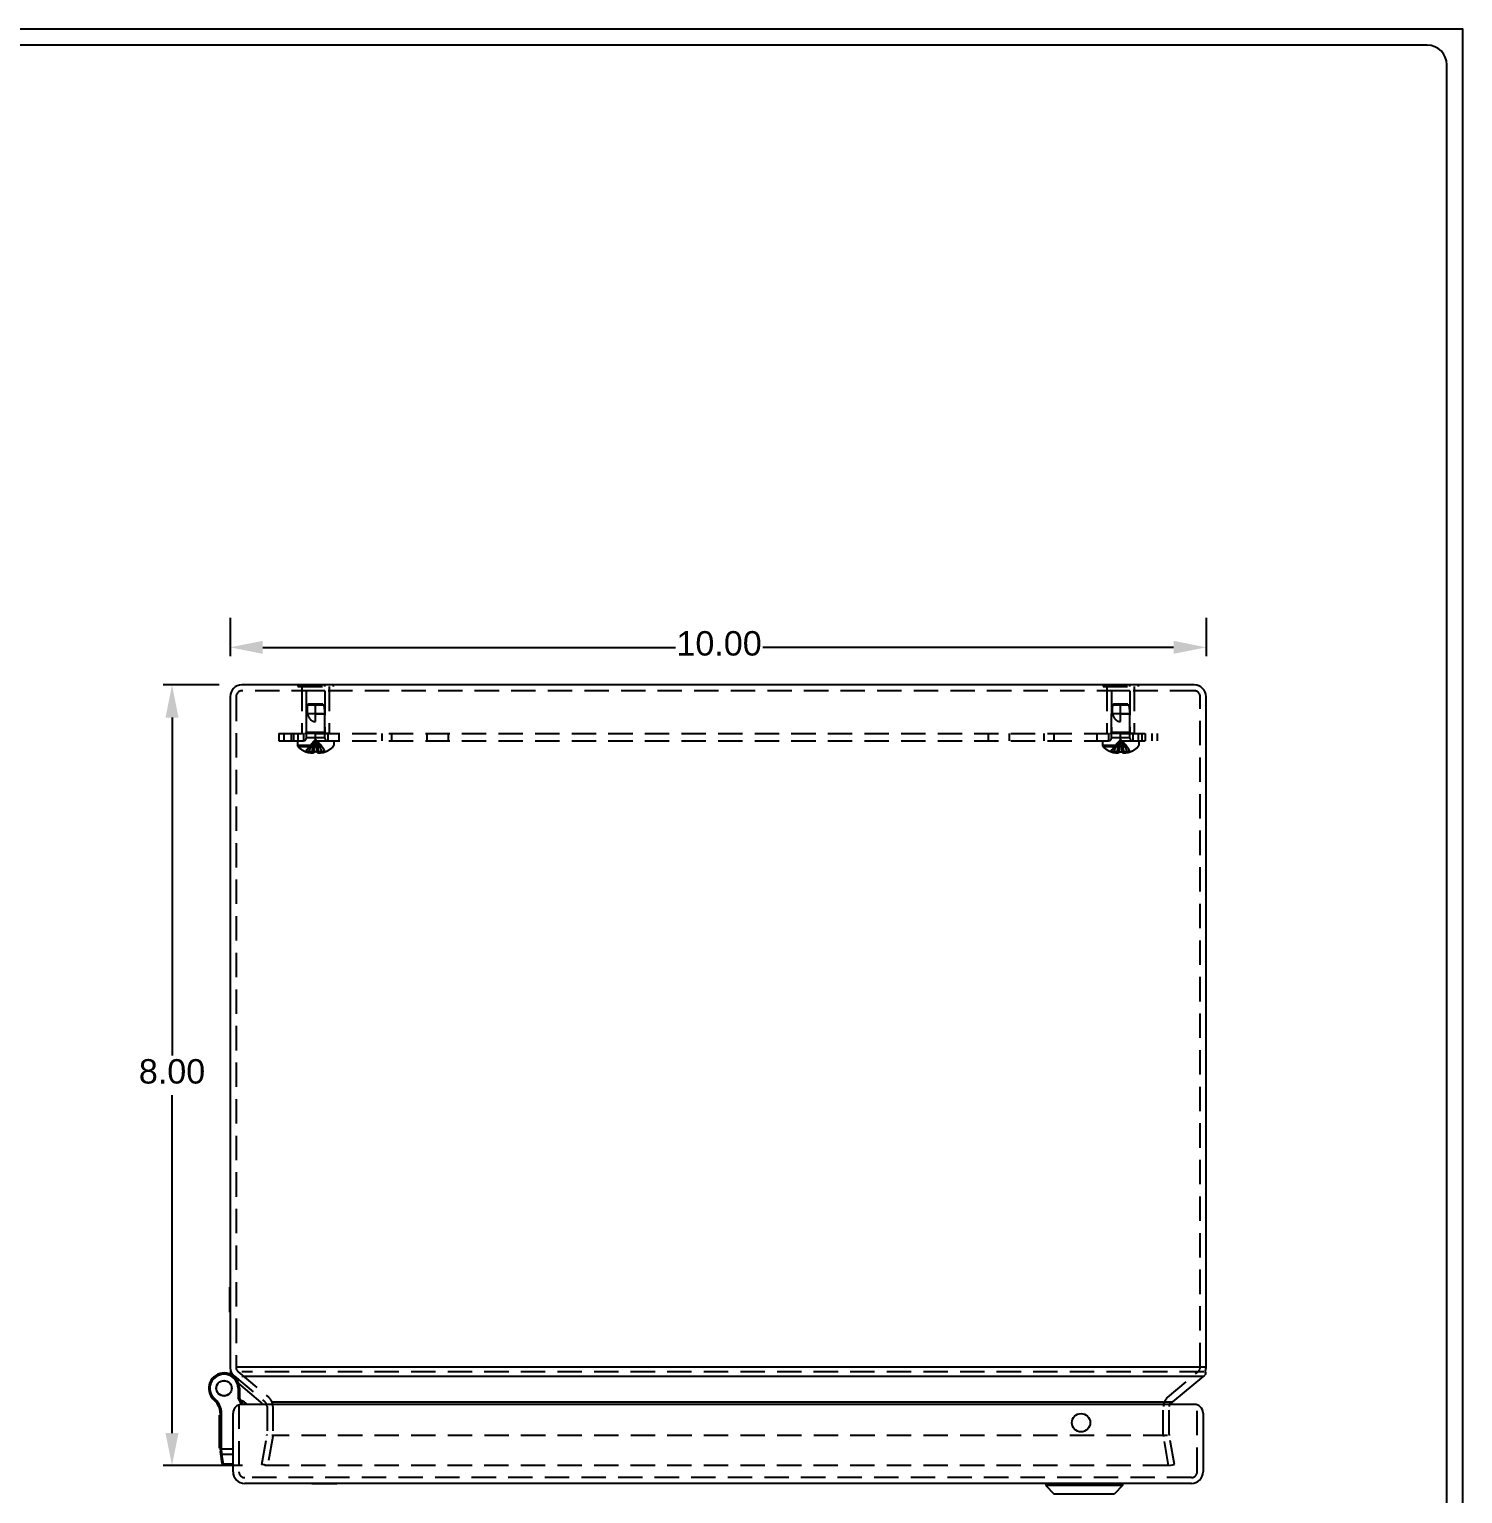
# Model space of a CAD drawing. Header units: inches. Extents: x 0 to 56, y -0.1 to 35.9.
# Drawn here: x 41.31 to 56, y 20.89 to 35.9 of the extents above; entities that cross this region are included whole.
import ezdxf
from ezdxf.enums import TextEntityAlignment as Align

# ---------------------------------------------------------------- set-up
doc = ezdxf.new("R2010")
doc.units = ezdxf.units.IN
doc.header["$MEASUREMENT"] = 0
doc.linetypes.add('HIDDEN', pattern=[0.375, 0.25, -0.125])
for name, color, linetype in [('DEFAULT_2', 8, 'HIDDEN'), ('DIMENSIONS', 7, 'Continuous'), ('DOOR_ASSEMBLY', 7, 'Continuous'), ('SUBPANEL', 7, 'Continuous')]:
    doc.layers.add(name, color=color, linetype=linetype)
doc.styles.add('Fields', font='simplex.shx', dxfattribs={"height": 0.185})
doc.styles.get("Standard").update_dxf_attribs({"font": 'arial.ttf'})
doc.dimstyles.new('DIMSTYLE_1', dxfattribs={"dimtxt": 0.25, "dimasz": 0.333333, "dimexe": 0.09, "dimexo": 0.07, "dimgap": 0.0375, "dimtad": 0, "dimtih": 1, "dimtoh": 1, "dimzin": 4, "dimdsep": 46, "dimtxsty": 'Standard', "dimblk": '_FILLED', "dimblk1": '_FILLED', "dimblk2": '_FILLED', "dimcen": 0.09, "dimadec": 3, "dimazin": 1, "dimtfac": 1, "dimtdec": 3, "dimtofl": 0, "dimtmove": 0, "dimatfit": 3, "dimldrblk": '_FILLED', "dimfxl": 1, "dimtolj": 1, "dimtzin": 4, "dimarcsym": 0})

# ---------------------------------------------------------------- blocks, each defined once
blk = doc.blocks.new('RG_Master_Ver_4_2_2')
at = {"color": 3}
for p, q in [((34.0276, 21.856), (0.25, 21.856)), ((34.15, 0.1939), (34.15, 21.7336))]:
    blk.add_line(p, q, dxfattribs=at)
blk.add_lwpolyline([(0, -0.044), (34.25, -0.044), (34.25, 21.956), (0, 21.956)], close=True, dxfattribs=at)
blk.add_arc((34.0276, 21.7336), 0.1224, 0, 90, dxfattribs=at)
at = {"style": 'Fields'}
for tag, p in [('DESCRIPTION_3', (13.1158, 1.307)), ('DRN_3', (15.4724, 1.307)), ('CHK_3', (16.5293, 1.307)), ('APP_3', (17.5522, 1.307)), ('DATE_3', (18.8294, 1.307)), ('CUSTOMER', (28.9966, 1.2135)), ('DRAWING_DESC', (32.2295, 1.2455)), ('DESCRIPTION_2', (13.1158, 0.9513)), ('DRN_2', (15.4724, 0.9513)), ('CHK_2', (16.5293, 0.9513)), ('APP_2', (17.5522, 0.9513)), ('DATE_2', (18.8294, 0.9513)), ('SIZE', (30.7145, 0.8944)), ('DRAWING_#', (32.125, 0.8944)), ('REV', (33.5429, 0.8944)), ('DESCRIPTION_1', (13.1158, 0.5956)), ('DRN_1', (15.4724, 0.5956)), ('CHK_1', (16.5293, 0.5956)), ('APP_1', (17.5522, 0.5956)), ('DATE_1', (18.8294, 0.5956)), ('PROJECT_#', (28.9813, 0.5809)), ('DRN_BY', (30.875, 0.5245)), ('CHK_BY', (31.7615, 0.5245)), ('APP_BY', (32.75, 0.5245)), ('SCALE', (33.6518, 0.5245)), ('PROJECT_NAME', (29.021, 0.1759)), ('SHEETNUM', (32.7527, 0.1759)), ('TTL_SHTS', (33.5471, 0.1759))]:
    blk.add_attdef(tag, text='', height=0.125, dxfattribs=at).set_placement(p, align=Align.CENTER)
at = {"style": 'Fields', "flags": 9}
blk.add_attdef('WD_TB', (9.9529, 0.1939), '', height=0.0638, dxfattribs=at)
blk = doc.blocks.new('_FILLED')
at = {"color": 0, "linetype": 'ByBlock'}
blk.add_solid([(0, 0), (-1, 0.2), (-1, -0.2)], dxfattribs=at)
blk = doc.blocks.new('*D10')
at = {"layer": 'Defpoints', "color": 0, "linetype": 'Continuous', "transparency": 16777216}
for p in [(43.326, 29.178), (42.774, 21.178), (43.566, 21.178)]:
    blk.add_point(p, dxfattribs=at)
at = {"layer": 'DIMENSIONS', "color": 0, "linetype": 'Continuous', "lineweight": -2, "transparency": 16777216}
for p, q in [((43.256, 29.178), (42.684, 29.178)), ((42.774, 28.845), (42.774, 25.381)), ((42.774, 21.511), (42.774, 24.973)), ((43.496, 21.178), (42.684, 21.178))]:
    blk.add_line(p, q, dxfattribs=at)
at = {"layer": 'DIMENSIONS', "color": 0, "linetype": 'Continuous', "lineweight": -2, "transparency": 16777216, "xscale": 0.3333333333, "yscale": 0.3333333333, "zscale": 0.3333333333}
for p, rotation in [((42.774, 29.178), 90), ((42.774, 21.178), 270)]:
    blk.add_blockref('_FILLED', p, dxfattribs=dict(at, rotation=rotation))
at = {"layer": 'DIMENSIONS', "color": 0, "linetype": 'Continuous', "transparency": 16777216, "insert": (42.774, 25.343), "char_height": 0.25, "width": 0.67937, "attachment_point": 2, "line_spacing_factor": 0.9}
blk.add_mtext('\\A1;8.00', dxfattribs=at)
blk = doc.blocks.new('*D11')
at = {"layer": 'Defpoints', "color": 0, "linetype": 'Continuous', "transparency": 16777216}
for p in [(43.37, 29.935), (53.37, 29.935), (53.37, 29.564)]:
    blk.add_point(p, dxfattribs=at)
at = {"layer": 'DIMENSIONS', "color": 0, "linetype": 'Continuous', "lineweight": -2, "transparency": 16777216}
for p, q in [((43.37, 29.865), (43.37, 29.474)), ((53.37, 29.865), (53.37, 29.474)), ((43.703, 29.564), (47.933, 29.564)), ((53.036, 29.564), (48.828, 29.564))]:
    blk.add_line(p, q, dxfattribs=at)
at = {"layer": 'DIMENSIONS', "color": 0, "linetype": 'Continuous', "lineweight": -2, "transparency": 16777216, "xscale": 0.3333333333, "yscale": 0.3333333333, "zscale": 0.3333333333, "rotation": 180}
blk.add_blockref('_FILLED', (43.37, 29.564), dxfattribs=at)
at = {"layer": 'DIMENSIONS', "color": 0, "linetype": 'Continuous', "lineweight": -2, "transparency": 16777216, "xscale": 0.3333333333, "yscale": 0.3333333333, "zscale": 0.3333333333}
blk.add_blockref('_FILLED', (53.37, 29.564), dxfattribs=at)
at = {"layer": 'DIMENSIONS', "color": 0, "linetype": 'Continuous', "transparency": 16777216, "insert": (48.38, 29.73), "char_height": 0.25, "width": 0.87361, "attachment_point": 2, "line_spacing_factor": 0.9}
blk.add_mtext('\\A1;10.00', dxfattribs=at)

msp = doc.modelspace()

# ---------------------------------------------------------------- linework, layer by layer
at = {"color": 3, "linetype": 'Continuous'}
for p, q in [((53.24979, 29.17834), (43.48979, 29.17834)), ((43.36979, 29.05834), (43.36979, 22.1853)), ((53.36979, 22.1853), (53.36979, 29.05834)), ((53.34879, 22.1853), (43.43902, 22.1853)), ((43.49069, 22.09338), (53.34882, 22.09338)), ((53.03097, 21.83043), (53.34882, 22.09338)), ((43.79928, 21.83043), (53.03097, 21.83043))]:
    msp.add_line(p, q, dxfattribs=at)
at = {"color": 7, "linetype": 'Continuous'}
for p, q in [((44.06466, 29.18234), (44.06466, 29.17834)), ((44.06466, 29.18234), (44.42493, 29.18234)), ((44.15473, 29.18234), (44.15473, 29.17834)), ((44.33486, 29.18234), (44.33486, 29.17834)), ((44.42493, 29.18234), (44.42493, 29.17834)), ((52.31466, 29.18234), (52.31466, 29.17834)), ((52.31466, 29.18234), (52.67493, 29.18234)), ((52.40473, 29.18234), (52.40473, 29.17834)), ((52.58486, 29.18234), (52.58486, 29.17834)), ((52.67493, 29.18234), (52.67493, 29.17834)), ((43.36579, 22.75134), (43.36579, 23.00734)), ((43.36579, 23.00734), (43.36979, 23.00734)), ((43.36579, 22.75134), (43.36979, 22.75134)), ((43.37464, 22.15095), (43.37464, 22.12402)), ((43.43902, 22.1853), (43.42979, 22.1853)), ((53.36979, 22.1853), (53.34879, 22.1853)), ((53.36495, 22.12402), (53.36495, 22.15466))]:
    msp.add_line(p, q, dxfattribs=at)
at = {"color": 3, "linetype": 'Continuous'}
for points in [[(43.37464, 22.12402), (43.37472, 22.12176), (43.37502, 22.11912), (43.37553, 22.11658), (43.37625, 22.11418), (43.37714, 22.11196), (43.37806, 22.11016)], [(53.34882, 22.09338), (53.35073, 22.09566), (53.35263, 22.09801), (53.35454, 22.10044), (53.35644, 22.10294), (53.35835, 22.10552), (53.36026, 22.10815)], [(53.35987, 22.14212), (53.36107, 22.14002), (53.36213, 22.13773), (53.36307, 22.13524), (53.36385, 22.13262), (53.36442, 22.12991), (53.3648, 22.12717), (53.36494, 22.12445), (53.36495, 22.12402)], [(53.36495, 22.12402), (53.36487, 22.12176), (53.36456, 22.11912), (53.36405, 22.11658), (53.36333, 22.11418), (53.36244, 22.11196), (53.36142, 22.10996), (53.36026, 22.10815)], [(53.02069, 21.82385), (53.0147, 21.81965), (53.00871, 21.81516), (53.00272, 21.81043), (52.99672, 21.80549), (52.99475, 21.80381)], [(53.03097, 21.83043), (53.02925, 21.82941), (53.02754, 21.82836), (53.02583, 21.82728), (53.02412, 21.82616), (53.0224, 21.82502), (53.02069, 21.82385)]]:
    msp.add_lwpolyline(points, dxfattribs=at)
for centre, radius, start, end in [((43.48979, 29.05834), 0.12, 90, 180), ((53.24979, 29.05834), 0.12, 0, 90), ((43.48979, 22.1853), 0.12, 180, 201.090821), ((53.24979, 22.1853), 0.12, 343.698944, 0), ((53.05213, 21.78447), 0.06, 160.446296, 161.191725)]:
    msp.add_arc(centre, radius, start, end, dxfattribs=at)
at = {"layer": 'DEFAULT_2', "color": 8, "linetype": 'HIDDEN'}
for p, q in [((44.06466, 29.17834), (44.06466, 29.16134)), ((44.06466, 29.16134), (44.42493, 29.16134)), ((44.10479, 29.16134), (44.10479, 28.68234)), ((44.14979, 29.11984), (44.14979, 28.69234)), ((44.33979, 29.11984), (44.14979, 29.11984)), ((44.15473, 29.17834), (44.15473, 29.16134)), ((44.33486, 29.17834), (44.33486, 29.16134)), ((44.33979, 29.11984), (44.33979, 28.69234)), ((44.38479, 29.16134), (44.38479, 28.68234)), ((44.42493, 29.17834), (44.42493, 29.16134)), ((52.31466, 29.17834), (52.31466, 29.16134)), ((52.31466, 29.16134), (52.67493, 29.16134)), ((52.35479, 29.16134), (52.35479, 28.68234)), ((52.39979, 29.11984), (52.39979, 28.69234)), ((52.58979, 29.11984), (52.39979, 29.11984)), ((52.40473, 29.17834), (52.40473, 29.16134)), ((52.58486, 29.17834), (52.58486, 29.16134)), ((52.58979, 29.11984), (52.58979, 28.69234)), ((52.63479, 29.16134), (52.63479, 28.68234)), ((52.67493, 29.17834), (52.67493, 29.16134)), ((43.42979, 29.05834), (43.42979, 22.22518)), ((53.24979, 29.11834), (43.48979, 29.11834)), ((53.30979, 22.1853), (53.30979, 29.05834)), ((44.38479, 28.68234), (44.10479, 28.68234)), ((44.14979, 28.69234), (44.13979, 28.68234)), ((44.33979, 28.69234), (44.14979, 28.69234)), ((44.33979, 28.69234), (44.34979, 28.68234)), ((52.63479, 28.68234), (52.35479, 28.68234)), ((52.39979, 28.69234), (52.38979, 28.68234)), ((52.58979, 28.69234), (52.39979, 28.69234)), ((52.58979, 28.69234), (52.59979, 28.68234)), ((43.42979, 22.22518), (43.42979, 22.1853)), ((43.41266, 22.09338), (43.72602, 21.83043)), ((43.45122, 22.13934), (43.76459, 21.8764)), ((53.34882, 22.13934), (43.4907, 22.13934)), ((52.975, 21.8764), (53.28836, 22.13934)), ((43.74745, 21.78447), (43.74745, 21.4957)), ((43.80745, 21.78447), (43.80745, 21.4957)), ((52.93213, 21.4957), (52.93213, 21.78447)), ((52.99213, 21.4957), (52.99213, 21.78447)), ((43.6942, 21.18844), (43.74654, 21.48528)), ((43.80563, 21.47486), (43.75329, 21.17803)), ((52.97441, 21.48528), (43.80916, 21.48528)), ((52.9863, 21.17803), (52.93396, 21.47486)), ((53.04538, 21.18844), (52.99304, 21.48528)), ((43.75329, 21.17803), (43.6942, 21.18844)), ((52.97325, 21.17803), (43.72905, 21.17803)), ((52.98324, 21.18742), (52.98313, 21.18635)), ((52.98325, 21.18787), (52.98324, 21.18742)), ((52.9863, 21.17803), (53.04538, 21.18844))]:
    msp.add_line(p, q, dxfattribs=at)
for points in [[(43.71905, 21.18787), (43.71907, 21.18849), (43.71919, 21.18956)], [(43.72018, 21.18331), (43.71973, 21.18429), (43.71939, 21.18531), (43.71917, 21.18636), (43.71906, 21.18742), (43.71905, 21.18787)], [(43.72905, 21.17803), (43.72795, 21.17808), (43.72688, 21.17826), (43.72584, 21.17855), (43.72482, 21.17895), (43.72386, 21.17945), (43.72297, 21.18006), (43.72214, 21.18075), (43.72139, 21.18153), (43.72074, 21.18239), (43.72018, 21.18331)], [(52.98313, 21.18635), (52.98291, 21.18531), (52.98256, 21.18429), (52.98211, 21.18331), (52.98156, 21.18239), (52.9809, 21.18153), (52.98016, 21.18075), (52.97933, 21.18005), (52.97843, 21.17945), (52.97747, 21.17895), (52.97646, 21.17855), (52.97541, 21.17826), (52.97435, 21.17808), (52.97325, 21.17803)], [(52.9831, 21.18956), (52.98323, 21.18849), (52.98325, 21.18787)]]:
    msp.add_lwpolyline(points, dxfattribs=at)
for centre, radius, start, end in [((43.48979, 29.05834), 0.06, 90, 180), ((53.24979, 29.05834), 0.06, 0, 90), ((43.48979, 22.1853), 0.12, 201.090821, 230), ((43.48979, 22.1853), 0.06, 180, 230), ((53.24979, 22.1853), 0.06, 310, 0), ((43.68745, 21.78447), 0.06, 0, 50), ((43.68745, 21.78447), 0.12, 0, 50), ((53.05213, 21.78447), 0.12, 130, 180), ((53.05213, 21.78447), 0.06, 164.766704, 180), ((43.68745, 21.4957), 0.06, 350, 0), ((43.68745, 21.4957), 0.12, 350, 0), ((53.05213, 21.4957), 0.12, 180, 190), ((53.05213, 21.4957), 0.06, 180, 190)]:
    msp.add_arc(centre, radius, start, end, dxfattribs=at)
at = {"layer": 'DOOR_ASSEMBLY', "color": 7, "linetype": 'Continuous'}
for p, q in [((43.36473, 22.11583), (43.36434, 22.11598)), ((43.45142, 21.96932), (43.45142, 21.87115)), ((43.46442, 21.96932), (43.45142, 21.96932)), ((43.68289, 21.82746), (43.45704, 22.01697)), ((43.46442, 21.96932), (43.46442, 21.87433)), ((43.17089, 21.88994), (43.18212, 21.89649)), ((43.17091, 21.8899), (43.17089, 21.88994)), ((43.17091, 21.8899), (43.18214, 21.89645)), ((43.18214, 21.89645), (43.18212, 21.89649)), ((43.2008, 21.85394), (43.2093, 21.86378)), ((43.46442, 21.87433), (43.45142, 21.87115)), ((43.48651, 21.80374), (43.45142, 21.87115)), ((43.50113, 21.80381), (43.46442, 21.87433)), ((43.25925, 21.35465), (43.25925, 21.69505)), ((43.26925, 21.69505), (43.25925, 21.69505)), ((43.26925, 21.68665), (43.25925, 21.68665)), ((43.26925, 21.63475), (43.25925, 21.63475)), ((43.26925, 21.62635), (43.25925, 21.62635)), ((43.26776, 21.73326), (43.28061, 21.73526)), ((43.26925, 21.33751), (43.26925, 21.71405)), ((43.26925, 21.71405), (43.28225, 21.71405)), ((43.28225, 21.33438), (43.28225, 21.71405)), ((43.26925, 21.55635), (43.25925, 21.55635)), ((43.26925, 21.35485), (43.25925, 21.35485)), ((43.26925, 21.35465), (43.25925, 21.35465)), ((43.26925, 21.34944), (43.39925, 21.34944)), ((43.28768, 21.19701), (43.27045, 21.3202)), ((43.27881, 21.33449), (43.27923, 21.33447)), ((43.27923, 21.33447), (43.27966, 21.33444)), ((43.27966, 21.33444), (43.28008, 21.33443)), ((43.28008, 21.33443), (43.28051, 21.33441)), ((43.28051, 21.33441), (43.28095, 21.3344)), ((43.28095, 21.3344), (43.28138, 21.33439)), ((43.28138, 21.33439), (43.28181, 21.33438)), ((43.28181, 21.33438), (43.28225, 21.33438)), ((43.28225, 21.3331), (43.28225, 21.33438)), ((43.28226, 21.33182), (43.28225, 21.3331)), ((43.28229, 21.33054), (43.28226, 21.33182)), ((43.28232, 21.32928), (43.28229, 21.33054)), ((43.28236, 21.32802), (43.28232, 21.32928)), ((43.28241, 21.32676), (43.28236, 21.32802)), ((43.28247, 21.32552), (43.28241, 21.32676)), ((43.28253, 21.32429), (43.28247, 21.32552)), ((43.28261, 21.32306), (43.28253, 21.32429)), ((43.28269, 21.32184), (43.28261, 21.32306)), ((43.28278, 21.32064), (43.28269, 21.32184)), ((43.28287, 21.31945), (43.28278, 21.32064)), ((43.28298, 21.31826), (43.28287, 21.31945)), ((43.28309, 21.31709), (43.28298, 21.31826)), ((43.2832, 21.31594), (43.28309, 21.31709)), ((43.28333, 21.31479), (43.2832, 21.31594)), ((43.28568, 21.29354), (43.28333, 21.31479)), ((43.29982, 21.19241), (43.28568, 21.29354)), ((43.28568, 21.29354), (43.39925, 21.29354)), ((43.28768, 21.19703), (43.28768, 21.19701)), ((43.28768, 21.19703), (43.28768, 21.19701)), ((43.30055, 21.18582), (43.29982, 21.19241)), ((43.39925, 21.19241), (43.29982, 21.19241)), ((43.39925, 21.18582), (43.30055, 21.18582)), ((44.20625, 20.98981), (44.20625, 20.99381)), ((44.46225, 20.98981), (44.20625, 20.98981)), ((44.46225, 20.98981), (44.46225, 20.99381)), ((51.7272, 20.99076), (52.5153, 20.99076)), ((51.7272, 20.99076), (51.7272, 20.97201)), ((52.5153, 20.97201), (51.7272, 20.97201)), ((51.7272, 20.97201), (51.81032, 20.88889)), ((51.81032, 20.88889), (52.43218, 20.88889)), ((52.5153, 20.97201), (52.43218, 20.88889)), ((52.5153, 20.99076), (52.5153, 20.97201))]:
    msp.add_line(p, q, dxfattribs=at)
at = {"layer": 'DOOR_ASSEMBLY', "color": 8, "linetype": 'HIDDEN'}
for p, q in [((43.45925, 21.80381), (43.45925, 21.11381)), ((53.27925, 21.11381), (53.27925, 21.80381)), ((53.21925, 21.05381), (43.51925, 21.05381))]:
    msp.add_line(p, q, dxfattribs=at)
at = {"layer": 'DOOR_ASSEMBLY', "color": 3, "linetype": 'Continuous'}
for p, q in [((53.24925, 21.80381), (43.48925, 21.80381)), ((43.39925, 21.11381), (43.39925, 21.71381)), ((53.33925, 21.71381), (53.33925, 21.11381)), ((53.21925, 20.99381), (43.51925, 20.99381))]:
    msp.add_line(p, q, dxfattribs=at)
at = {"layer": 'DOOR_ASSEMBLY', "color": 7, "linetype": 'Continuous'}
for points in [[(43.26925, 21.33751), (43.26925, 21.33746), (43.26925, 21.33741), (43.26926, 21.33736), (43.26928, 21.3373), (43.26929, 21.33725), (43.26931, 21.3372), (43.26934, 21.33715), (43.26936, 21.3371), (43.26939, 21.33704), (43.26943, 21.33699), (43.26947, 21.33694), (43.26951, 21.33689), (43.26955, 21.33684), (43.2696, 21.33679), (43.26965, 21.33674), (43.26971, 21.33669), (43.26977, 21.33664), (43.26983, 21.33659), (43.2699, 21.33654), (43.26997, 21.33649), (43.27004, 21.33644), (43.27012, 21.33639), (43.27019, 21.33634), (43.27028, 21.33629), (43.27036, 21.33624), (43.27045, 21.3362), (43.27055, 21.33615), (43.27064, 21.3361), (43.27074, 21.33605), (43.27085, 21.33601), (43.27095, 21.33596), (43.27106, 21.33592), (43.27117, 21.33587), (43.27129, 21.33583), (43.27141, 21.33578), (43.27153, 21.33574), (43.27165, 21.3357), (43.27178, 21.33566), (43.27191, 21.33561), (43.27204, 21.33557), (43.27218, 21.33553), (43.27232, 21.33549), (43.27246, 21.33545), (43.2726, 21.33541), (43.27275, 21.33537), (43.2729, 21.33534), (43.27305, 21.3353), (43.27321, 21.33526), (43.27337, 21.33523), (43.27353, 21.33519), (43.27369, 21.33516), (43.27385, 21.33512), (43.27402, 21.33509), (43.27419, 21.33506), (43.27436, 21.33502), (43.27454, 21.33499), (43.27471, 21.33496), (43.27489, 21.33493), (43.27507, 21.3349), (43.27525, 21.33487), (43.27544, 21.33485), (43.27562, 21.33482), (43.27581, 21.33479), (43.276, 21.33477), (43.27619, 21.33474), (43.27638, 21.33472), (43.27658, 21.33469), (43.27677, 21.33467), (43.27697, 21.33465), (43.27717, 21.33463), (43.27737, 21.33461), (43.27757, 21.33459), (43.27778, 21.33457), (43.27798, 21.33455), (43.27819, 21.33454), (43.27839, 21.33452), (43.27881, 21.33449)], [(43.27045, 21.3202), (43.27047, 21.32008), (43.27049, 21.31997), (43.27052, 21.31985), (43.27055, 21.31973), (43.27058, 21.31962), (43.27061, 21.3195), (43.27065, 21.31939), (43.2707, 21.31928), (43.27074, 21.31916), (43.27079, 21.31905), (43.27085, 21.31894), (43.2709, 21.31883), (43.27096, 21.31872), (43.27103, 21.31862), (43.27109, 21.31851), (43.27116, 21.3184), (43.27124, 21.3183), (43.27131, 21.31819), (43.27139, 21.31809), (43.27148, 21.31799), (43.27156, 21.31789), (43.27165, 21.31779), (43.27175, 21.31769), (43.27184, 21.31759), (43.27194, 21.31749), (43.27205, 21.3174), (43.27215, 21.31731), (43.27226, 21.31721), (43.27237, 21.31712), (43.27249, 21.31703), (43.27261, 21.31694), (43.27273, 21.31686), (43.27285, 21.31677), (43.27298, 21.31669), (43.27311, 21.3166), (43.27324, 21.31652), (43.27338, 21.31644), (43.27351, 21.31637), (43.27365, 21.31629), (43.2738, 21.31621), (43.27394, 21.31614), (43.27409, 21.31607), (43.27424, 21.316), (43.2744, 21.31593), (43.27455, 21.31586), (43.27471, 21.3158), (43.27487, 21.31573), (43.27504, 21.31567), (43.2752, 21.31561), (43.27537, 21.31555), (43.27554, 21.3155), (43.27571, 21.31544), (43.27588, 21.31539), (43.27606, 21.31534), (43.27624, 21.31529), (43.27642, 21.31524), (43.2766, 21.3152), (43.27679, 21.31515), (43.27697, 21.31511), (43.27716, 21.31507), (43.27735, 21.31503), (43.27754, 21.315), (43.27773, 21.31496), (43.27792, 21.31493), (43.27812, 21.3149), (43.27832, 21.31487), (43.27852, 21.31485), (43.27871, 21.31482), (43.27892, 21.3148), (43.27912, 21.31478), (43.27932, 21.31476), (43.27953, 21.31474), (43.27973, 21.31473), (43.27994, 21.31472), (43.28014, 21.31471), (43.28035, 21.3147), (43.28056, 21.31469), (43.28077, 21.31469), (43.28098, 21.31469), (43.28119, 21.31469), (43.2814, 21.31469), (43.28162, 21.31469), (43.28183, 21.3147), (43.28204, 21.31471), (43.28226, 21.31471), (43.28247, 21.31473), (43.28268, 21.31474), (43.2829, 21.31476), (43.28311, 21.31477), (43.28333, 21.31479)], [(43.27281, 21.30337), (43.27283, 21.30317), (43.27287, 21.30298), (43.2729, 21.30279), (43.27294, 21.3026), (43.27299, 21.30241), (43.27303, 21.30222), (43.27308, 21.30203), (43.27314, 21.30184), (43.2732, 21.30165), (43.27326, 21.30147), (43.27332, 21.30128), (43.27339, 21.3011), (43.27346, 21.30092), (43.27354, 21.30074), (43.27361, 21.30056), (43.2737, 21.30038), (43.27378, 21.3002), (43.27387, 21.30002), (43.27396, 21.29985), (43.27406, 21.29967), (43.27416, 21.2995), (43.27426, 21.29933), (43.27436, 21.29916), (43.27447, 21.299), (43.27458, 21.29883), (43.2747, 21.29867), (43.27482, 21.29851), (43.27494, 21.29835), (43.27506, 21.29819), (43.27519, 21.29804), (43.27532, 21.29788), (43.27545, 21.29773), (43.27559, 21.29758), (43.27572, 21.29743), (43.27587, 21.29729), (43.27601, 21.29715), (43.27616, 21.29701), (43.27631, 21.29687), (43.27646, 21.29673), (43.27661, 21.2966), (43.27677, 21.29647), (43.27693, 21.29634), (43.27709, 21.29621), (43.27726, 21.29609), (43.27742, 21.29597), (43.27759, 21.29585), (43.27777, 21.29573), (43.27794, 21.29562), (43.27812, 21.29551), (43.27829, 21.2954), (43.27848, 21.2953), (43.27866, 21.29519), (43.27884, 21.2951), (43.27903, 21.295), (43.27922, 21.29491), (43.27941, 21.29481), (43.2796, 21.29473), (43.27979, 21.29464), (43.27999, 21.29456), (43.28019, 21.29448), (43.28038, 21.29441), (43.28058, 21.29433), (43.28078, 21.29426), (43.28099, 21.2942), (43.28119, 21.29413), (43.2814, 21.29407), (43.2816, 21.29402), (43.28181, 21.29396), (43.28202, 21.29391), (43.28223, 21.29386), (43.28244, 21.29382), (43.28265, 21.29378), (43.28287, 21.29374), (43.28308, 21.2937), (43.28329, 21.29367), (43.28351, 21.29364), (43.28372, 21.29362), (43.28394, 21.2936), (43.28416, 21.29358), (43.28437, 21.29356), (43.28459, 21.29355), (43.28481, 21.29354), (43.28503, 21.29354), (43.28524, 21.29353), (43.28546, 21.29354), (43.28568, 21.29354)], [(43.28695, 21.20224), (43.28698, 21.20205), (43.28701, 21.20185), (43.28705, 21.20166), (43.28709, 21.20147), (43.28713, 21.20128), (43.28718, 21.20109), (43.28723, 21.2009), (43.28728, 21.20071), (43.28734, 21.20053), (43.2874, 21.20034), (43.28746, 21.20016), (43.28753, 21.19997), (43.2876, 21.19979), (43.28768, 21.19961), (43.28776, 21.19943), (43.28784, 21.19925), (43.28793, 21.19907), (43.28801, 21.1989), (43.28811, 21.19872), (43.2882, 21.19855), (43.2883, 21.19838), (43.2884, 21.19821), (43.28851, 21.19804), (43.28862, 21.19787), (43.28873, 21.19771), (43.28884, 21.19754), (43.28896, 21.19738), (43.28908, 21.19722), (43.2892, 21.19706), (43.28933, 21.19691), (43.28946, 21.19675), (43.28959, 21.1966), (43.28973, 21.19645), (43.28987, 21.19631), (43.29001, 21.19616), (43.29015, 21.19602), (43.2903, 21.19588), (43.29045, 21.19574), (43.2906, 21.1956), (43.29076, 21.19547), (43.29091, 21.19534), (43.29107, 21.19521), (43.29124, 21.19508), (43.2914, 21.19496), (43.29157, 21.19484), (43.29174, 21.19472), (43.29191, 21.19461), (43.29208, 21.19449), (43.29226, 21.19438), (43.29244, 21.19427), (43.29262, 21.19417), (43.2928, 21.19407), (43.29299, 21.19397), (43.29317, 21.19387), (43.29336, 21.19378), (43.29355, 21.19369), (43.29374, 21.1936), (43.29394, 21.19351), (43.29413, 21.19343), (43.29433, 21.19335), (43.29453, 21.19328), (43.29473, 21.19321), (43.29493, 21.19314), (43.29513, 21.19307), (43.29534, 21.19301), (43.29554, 21.19295), (43.29575, 21.19289), (43.29596, 21.19283), (43.29616, 21.19278), (43.29637, 21.19274), (43.29658, 21.19269), (43.2968, 21.19265), (43.29701, 21.19261), (43.29722, 21.19258), (43.29744, 21.19255), (43.29765, 21.19252), (43.29787, 21.19249), (43.29808, 21.19247), (43.2983, 21.19245), (43.29852, 21.19244), (43.29873, 21.19242), (43.29895, 21.19242), (43.29917, 21.19241), (43.29939, 21.19241), (43.29961, 21.19241), (43.29982, 21.19241)]]:
    msp.add_lwpolyline(points, dxfattribs=at)
for radius in [0.079, 0.078]:
    msp.add_circle((43.30692, 21.96932), radius, dxfattribs=at)
at = {"layer": 'DOOR_ASSEMBLY', "color": 3, "linetype": 'Continuous'}
msp.add_circle((52.08925, 21.61631), 0.09375, dxfattribs=at)
at = {"layer": 'DOOR_ASSEMBLY', "color": 7, "linetype": 'Continuous'}
for centre, radius, start, end in [((43.30692, 21.96932), 0.1575, 0, 210.264993), ((43.30692, 21.96932), 0.1445, 0, 210.264993), ((43.26995, 21.87371), 0.26, 50, 68.622), ((43.30692, 21.96932), 0.1575, 210.278654, 232.686887), ((43.29364, 21.96152), 0.1421, 210.264993, 229.206728), ((43.29364, 21.96152), 0.1291, 210.264993, 229.206728), ((43.07014, 21.70253), 0.2, 8.840093, 49.206728), ((43.07014, 21.70253), 0.213, 8.840093, 49.206728), ((43.40734, 21.6471), 0.21, 48.271236, 69.701888), ((43.62182, 21.75469), 0.095, 31.140798, 50), ((43.14425, 21.71405), 0.125, 0, 8.840093), ((43.14425, 21.71405), 0.138, 0, 8.840093), ((43.39425, 21.33751), 0.125, 179.999998, 187.961752), ((43.30055, 21.19882), 0.013, 187.975727, 270), ((51.73025, 20.99076), 0.00305, 89.999911, 180), ((52.51224, 20.99076), 0.00305, 0, 90.000089)]:
    msp.add_arc(centre, radius, start, end, dxfattribs=at)
at = {"layer": 'DOOR_ASSEMBLY', "color": 3, "linetype": 'Continuous'}
for centre, radius, start, end in [((43.48925, 21.71381), 0.09, 90, 180), ((53.24925, 21.71381), 0.09, 0, 90), ((43.51925, 21.11381), 0.12, 180, 270), ((53.21925, 21.11381), 0.12, 270, 0)]:
    msp.add_arc(centre, radius, start, end, dxfattribs=at)
at = {"layer": 'DOOR_ASSEMBLY', "color": 8, "linetype": 'HIDDEN'}
for centre, start, end in [((43.51925, 21.11381), 180, 270), ((53.21925, 21.11381), 270, 0)]:
    msp.add_arc(centre, 0.06, start, end, dxfattribs=at)
at = {"layer": 'SUBPANEL', "color": 8, "linetype": 'HIDDEN'}
for p, q in [((44.1598, 28.97239), (44.15079, 28.88234)), ((44.17079, 28.98234), (44.1598, 28.97239)), ((44.32979, 28.97239), (44.1598, 28.97239)), ((44.15986, 28.97239), (44.16552, 28.97756)), ((44.16552, 28.97756), (44.17079, 28.98234)), ((44.31879, 28.98234), (44.17079, 28.98234)), ((44.24479, 28.80234), (44.24479, 28.98234)), ((44.31879, 28.98234), (44.32979, 28.97239)), ((44.32979, 28.97239), (44.33879, 28.88234)), ((52.4098, 28.97239), (52.40079, 28.88234)), ((52.42079, 28.98234), (52.4098, 28.97239)), ((52.57979, 28.97239), (52.4098, 28.97239)), ((52.40986, 28.97239), (52.41552, 28.97756)), ((52.41552, 28.97756), (52.42079, 28.98234)), ((52.56879, 28.98234), (52.42079, 28.98234)), ((52.49479, 28.80234), (52.49479, 28.98234)), ((52.56879, 28.98234), (52.57979, 28.97239)), ((52.57979, 28.97239), (52.58879, 28.88234)), ((44.15079, 28.63554), (44.15079, 28.88234)), ((44.33879, 28.88234), (44.15079, 28.88234)), ((44.24479, 28.88234), (44.33879, 28.88234)), ((44.33879, 28.63554), (44.33879, 28.88234)), ((52.58879, 28.88234), (52.40079, 28.88234)), ((52.40079, 28.63554), (52.40079, 28.88234)), ((52.49479, 28.88234), (52.58879, 28.88234)), ((52.58879, 28.63554), (52.58879, 28.88234)), ((43.86979, 28.68234), (43.86979, 28.60734)), ((43.86979, 28.68234), (52.86979, 28.68234)), ((43.9215, 28.60734), (43.9215, 28.68234)), ((43.99479, 28.68234), (43.99479, 28.60734)), ((44.02383, 28.60734), (44.02383, 28.68234)), ((44.06379, 28.68234), (44.06379, 28.60734)), ((44.11979, 28.68234), (44.11979, 28.60734)), ((44.24479, 28.60734), (44.24479, 28.68234)), ((44.36979, 28.68234), (44.36979, 28.60734)), ((44.48674, 28.60734), (44.48674, 28.68234)), ((44.92632, 28.60734), (44.92632, 28.68234)), ((45.02758, 28.60734), (45.02758, 28.68234)), ((45.38579, 28.68234), (45.38579, 28.60734)), ((45.60379, 28.68234), (45.60379, 28.60734)), ((51.13579, 28.68234), (51.13579, 28.60734)), ((51.35379, 28.68234), (51.35379, 28.60734)), ((51.71201, 28.60734), (51.71201, 28.68234)), ((51.81326, 28.60734), (51.81326, 28.68234)), ((52.25284, 28.60734), (52.25284, 28.68234)), ((52.36979, 28.68234), (52.36979, 28.60734)), ((52.49479, 28.60734), (52.49479, 28.68234)), ((52.61979, 28.68234), (52.61979, 28.60734)), ((52.67579, 28.68234), (52.67579, 28.60734)), ((52.71575, 28.60734), (52.71575, 28.68234)), ((52.74479, 28.68234), (52.74479, 28.60734)), ((52.81809, 28.60734), (52.81809, 28.68234)), ((52.86979, 28.68234), (52.86979, 28.60734)), ((43.86979, 28.60734), (52.86979, 28.60734)), ((44.05829, 28.60734), (44.05829, 28.56079)), ((44.05829, 28.56079), (44.43129, 28.56079)), ((44.06452, 28.54629), (44.42506, 28.54629)), ((44.33879, 28.63554), (44.15079, 28.63554)), ((44.25335, 28.55866), (44.25066, 28.57915)), ((44.25584, 28.53769), (44.25332, 28.55884)), ((44.25815, 28.51614), (44.25581, 28.53795)), ((44.43129, 28.60734), (44.43129, 28.56079)), ((52.30829, 28.60734), (52.30829, 28.56079)), ((52.30829, 28.56079), (52.68129, 28.56079)), ((52.31452, 28.54629), (52.67506, 28.54629)), ((52.58879, 28.63554), (52.40079, 28.63554)), ((52.50335, 28.55866), (52.50066, 28.57915)), ((52.50584, 28.53769), (52.50332, 28.55884)), ((52.50815, 28.51614), (52.50581, 28.53795)), ((52.68129, 28.60734), (52.68129, 28.56079)), ((44.14553, 28.49439), (44.14529, 28.49399)), ((44.14553, 28.49439), (44.14651, 28.49399)), ((44.22929, 28.49399), (44.14651, 28.49399)), ((44.17629, 28.49399), (44.17629, 28.48394)), ((44.20989, 28.49399), (44.20989, 28.47904)), ((44.22929, 28.49399), (44.23146, 28.51646)), ((44.22933, 28.49439), (44.22929, 28.49399)), ((44.22929, 28.49399), (44.22929, 28.48394)), ((44.26029, 28.49399), (44.25812, 28.51646)), ((44.26026, 28.49439), (44.26029, 28.49399)), ((44.26029, 28.49399), (44.26029, 28.48394)), ((44.34308, 28.49399), (44.26029, 28.49399)), ((44.26029, 28.48394), (44.26271, 28.483)), ((44.27969, 28.49399), (44.27969, 28.47904)), ((44.31329, 28.49399), (44.31329, 28.48394)), ((44.34308, 28.49399), (44.34406, 28.49439)), ((44.34406, 28.49439), (44.34429, 28.49399)), ((52.39553, 28.49439), (52.39529, 28.49399)), ((52.39651, 28.49399), (52.39553, 28.49439)), ((52.47929, 28.49399), (52.39651, 28.49399)), ((52.42629, 28.49399), (52.42629, 28.48394)), ((52.45989, 28.49399), (52.45989, 28.47904)), ((52.47929, 28.49399), (52.48146, 28.51646)), ((52.47933, 28.49439), (52.47929, 28.49399)), ((52.47929, 28.49399), (52.47929, 28.48394)), ((52.48448, 28.49416), (52.47933, 28.49439)), ((52.5051, 28.49416), (52.49996, 28.49403)), ((52.5051, 28.49416), (52.51026, 28.49439)), ((52.51029, 28.49399), (52.50812, 28.51646)), ((52.51026, 28.49439), (52.51029, 28.49399)), ((52.59308, 28.49399), (52.51029, 28.49399)), ((52.51029, 28.49399), (52.51029, 28.48394)), ((52.52969, 28.49399), (52.52969, 28.47904)), ((52.56329, 28.49399), (52.56329, 28.48394)), ((52.59406, 28.49439), (52.59308, 28.49399)), ((52.59406, 28.49439), (52.59429, 28.49399))]:
    msp.add_line(p, q, dxfattribs=at)
for points in [[(44.15986, 28.97239), (44.15892, 28.96089), (44.15824, 28.94928), (44.15779, 28.93753), (44.15763, 28.92583), (44.15783, 28.91433), (44.15839, 28.90317), (44.15935, 28.89253), (44.1607, 28.88234)], [(52.40986, 28.97239), (52.40892, 28.96089), (52.40824, 28.94928), (52.40779, 28.93753), (52.40763, 28.92583), (52.40783, 28.91433), (52.40839, 28.90317), (52.40935, 28.89253), (52.4107, 28.88234)], [(44.1607, 28.88234), (44.16283, 28.87498), (44.16515, 28.86808), (44.16763, 28.86164), (44.17026, 28.85564), (44.17303, 28.85007), (44.17592, 28.84491), (44.1789, 28.84016), (44.18195, 28.83582), (44.18503, 28.83188), (44.18814, 28.82829), (44.19127, 28.82502), (44.19443, 28.82206), (44.1976, 28.81936), (44.20079, 28.81691), (44.204, 28.81468), (44.20726, 28.81266), (44.21058, 28.81081), (44.21399, 28.80914), (44.21752, 28.80762), (44.22117, 28.80627), (44.22494, 28.80509), (44.22881, 28.80412), (44.23275, 28.80335), (44.23675, 28.80279), (44.24076, 28.80246), (44.24479, 28.80234)], [(52.4107, 28.88234), (52.41283, 28.87498), (52.41515, 28.86808), (52.41763, 28.86164), (52.42026, 28.85564), (52.42303, 28.85007), (52.42592, 28.84491), (52.4289, 28.84016), (52.43195, 28.83582), (52.43503, 28.83188), (52.43814, 28.82829), (52.44127, 28.82502), (52.44443, 28.82206), (52.4476, 28.81936), (52.45079, 28.81691), (52.454, 28.81468), (52.45726, 28.81266), (52.46058, 28.81081), (52.46399, 28.80914), (52.46752, 28.80762), (52.47117, 28.80627), (52.47494, 28.80509), (52.47881, 28.80412), (52.48275, 28.80335), (52.48675, 28.80279), (52.49076, 28.80246), (52.49479, 28.80234)], [(44.14553, 28.49439), (44.15922, 28.51646), (44.17406, 28.53795), (44.19003, 28.55884), (44.20715, 28.57915), (44.2254, 28.59886), (44.24479, 28.61799)], [(44.17629, 28.49399), (44.18574, 28.51614), (44.19597, 28.53769), (44.20699, 28.55866), (44.2188, 28.57903), (44.2314, 28.5988), (44.24479, 28.61799)], [(44.20989, 28.49399), (44.2147, 28.51614), (44.21992, 28.53769), (44.22553, 28.55866), (44.23155, 28.57903), (44.23797, 28.5988), (44.24479, 28.61799)], [(44.23143, 28.51614), (44.23377, 28.53795), (44.23626, 28.55884), (44.23893, 28.57915), (44.24177, 28.59886), (44.24479, 28.61799)], [(44.23374, 28.53769), (44.23624, 28.55866), (44.23891, 28.57903), (44.24176, 28.5988), (44.24479, 28.61799)], [(44.25067, 28.57903), (44.24782, 28.5988), (44.24479, 28.61799)], [(44.25066, 28.57915), (44.24781, 28.59886), (44.24479, 28.61799)], [(44.27969, 28.49399), (44.27488, 28.51614), (44.26967, 28.53769), (44.26405, 28.55866), (44.25803, 28.57903), (44.25161, 28.5988), (44.24479, 28.61799)], [(44.31329, 28.49399), (44.30385, 28.51614), (44.29361, 28.53769), (44.28259, 28.55866), (44.27078, 28.57903), (44.25818, 28.5988), (44.24479, 28.61799)], [(44.34406, 28.49439), (44.33036, 28.51646), (44.31553, 28.53795), (44.29955, 28.55884), (44.28244, 28.57915), (44.26418, 28.59886), (44.24479, 28.61799)], [(52.39553, 28.49439), (52.40922, 28.51646), (52.42406, 28.53795), (52.44003, 28.55884), (52.45715, 28.57915), (52.4754, 28.59886), (52.49479, 28.61799)], [(52.42629, 28.49399), (52.43574, 28.51614), (52.44597, 28.53769), (52.45699, 28.55866), (52.4688, 28.57903), (52.4814, 28.5988), (52.49479, 28.61799)], [(52.45989, 28.49399), (52.4647, 28.51614), (52.46992, 28.53769), (52.47553, 28.55866), (52.48155, 28.57903), (52.48797, 28.5988), (52.49479, 28.61799)], [(52.48143, 28.51614), (52.48377, 28.53795), (52.48626, 28.55884), (52.48893, 28.57915), (52.49177, 28.59886), (52.49479, 28.61799)], [(52.48374, 28.53769), (52.48624, 28.55866), (52.48891, 28.57903), (52.49176, 28.5988), (52.49479, 28.61799)], [(52.50067, 28.57903), (52.49782, 28.5988), (52.49479, 28.61799)], [(52.50066, 28.57915), (52.49781, 28.59886), (52.49479, 28.61799)], [(52.56329, 28.49399), (52.55385, 28.51614), (52.54361, 28.53769), (52.53259, 28.55866), (52.52078, 28.57903), (52.50818, 28.5988), (52.49479, 28.61799)], [(52.52969, 28.49399), (52.52488, 28.51614), (52.51967, 28.53769), (52.51405, 28.55866), (52.50803, 28.57903), (52.50161, 28.5988), (52.49479, 28.61799)], [(52.59406, 28.49439), (52.58036, 28.51646), (52.56553, 28.53795), (52.54955, 28.55884), (52.53244, 28.57915), (52.51418, 28.59886), (52.49479, 28.61799)], [(44.20989, 28.47904), (44.20587, 28.47931), (44.20182, 28.47967), (44.19774, 28.48012), (44.19361, 28.48066), (44.18941, 28.48131), (44.18513, 28.48207), (44.18075, 28.48294), (44.17629, 28.48394)], [(44.22929, 28.48394), (44.22687, 28.483), (44.22445, 28.48215), (44.22202, 28.4814), (44.21959, 28.48074), (44.21716, 28.48017), (44.21473, 28.4797), (44.21231, 28.47932), (44.20989, 28.47904)], [(44.26026, 28.49439), (44.2551, 28.49416), (44.24996, 28.49403), (44.24479, 28.49399), (44.23962, 28.49403), (44.23448, 28.49416), (44.22933, 28.49439)], [(44.27969, 28.47904), (44.27727, 28.47932), (44.27485, 28.4797), (44.27242, 28.48017), (44.27, 28.48074), (44.26757, 28.4814), (44.26514, 28.48215), (44.26271, 28.483)], [(44.31329, 28.48394), (44.30883, 28.48294), (44.30446, 28.48207), (44.30017, 28.48131), (44.29597, 28.48066), (44.29184, 28.48012), (44.28777, 28.47967), (44.28371, 28.47931), (44.27969, 28.47904)], [(52.45989, 28.47904), (52.45587, 28.47931), (52.45182, 28.47967), (52.44774, 28.48012), (52.44361, 28.48066), (52.43941, 28.48131), (52.43513, 28.48207), (52.43075, 28.48294), (52.42629, 28.48394)], [(52.47929, 28.48394), (52.47687, 28.483), (52.47445, 28.48215), (52.47202, 28.4814), (52.46959, 28.48074), (52.46716, 28.48017), (52.46473, 28.4797), (52.46231, 28.47932), (52.45989, 28.47904)], [(52.48448, 28.49416), (52.48962, 28.49403), (52.49479, 28.49399), (52.49996, 28.49403)], [(52.52969, 28.47904), (52.52727, 28.47932), (52.52485, 28.4797), (52.52242, 28.48017), (52.52, 28.48074), (52.51757, 28.4814), (52.51514, 28.48215), (52.51271, 28.483), (52.51029, 28.48394)], [(52.56329, 28.48394), (52.55883, 28.48294), (52.55446, 28.48207), (52.55017, 28.48131), (52.54597, 28.48066), (52.54184, 28.48012), (52.53777, 28.47967), (52.53371, 28.47931), (52.52969, 28.47904)]]:
    msp.add_lwpolyline(points, dxfattribs=at)
for centre, radius, start, end in [((44.07829, 28.56079), 0.02, 180, 226.486205), ((44.24479, 28.73616), 0.26182, 226.486205, 247.664313), ((44.12259, 28.63554), 0.0282, 270, 0), ((44.36699, 28.63554), 0.0282, 180, 270), ((44.24479, 28.73616), 0.26182, 292.335687, 313.513795), ((44.41129, 28.56079), 0.02, 313.513795, 0), ((52.32829, 28.56079), 0.02, 180, 226.486205), ((52.49479, 28.73616), 0.26182, 226.486205, 247.664313), ((52.37259, 28.63554), 0.0282, 270, 0), ((52.61699, 28.63554), 0.0282, 180, 270), ((52.49479, 28.73616), 0.26182, 292.335687, 313.513795), ((52.66129, 28.56079), 0.02, 313.513795, 0), ((44.24479, 28.73616), 0.26136, 247.910623, 254.805888), ((44.24479, 28.73616), 0.26136, 285.194112, 292.089377), ((52.49479, 28.73616), 0.26136, 247.910623, 254.805888), ((52.49479, 28.73616), 0.26136, 285.194112, 292.089377)]:
    msp.add_arc(centre, radius, start, end, dxfattribs=at)

# ---------------------------------------------------------------- block references
at = {"xscale": 1.635036496350365, "yscale": 1.635036496350365, "zscale": 1.635036496350365}
msp.add_blockref('RG_Master_Ver_4_2_2', (0, 0), dxfattribs=at)

# ---------------------------------------------------------------- dimensions: what is measured, and where the dimension line sits
at = {"layer": 'DIMENSIONS', "color": 2, "linetype": 'Continuous'}
dim = msp.add_linear_dim(base=(53.36979, 29.56354), p1=(43.36979, 29.93493), p2=(53.36979, 29.93493), dimstyle='DIMSTYLE_1', dxfattribs=at)
dim.commit()
dim.dimension.update_dxf_attribs({"geometry": '*D11', "text_midpoint": (48.38041, 29.56354), "dimtype": 160})
dim = msp.add_linear_dim(base=(42.77391, 21.17803), p1=(43.32646, 29.17834), p2=(43.56571, 21.17803), angle=270, dimstyle='DIMSTYLE_1', dxfattribs=at)
dim.commit()
dim.dimension.update_dxf_attribs({"geometry": '*D10', "text_midpoint": (42.77391, 25.17679), "dimtype": 160})

doc.saveas('drawing.dxf')
